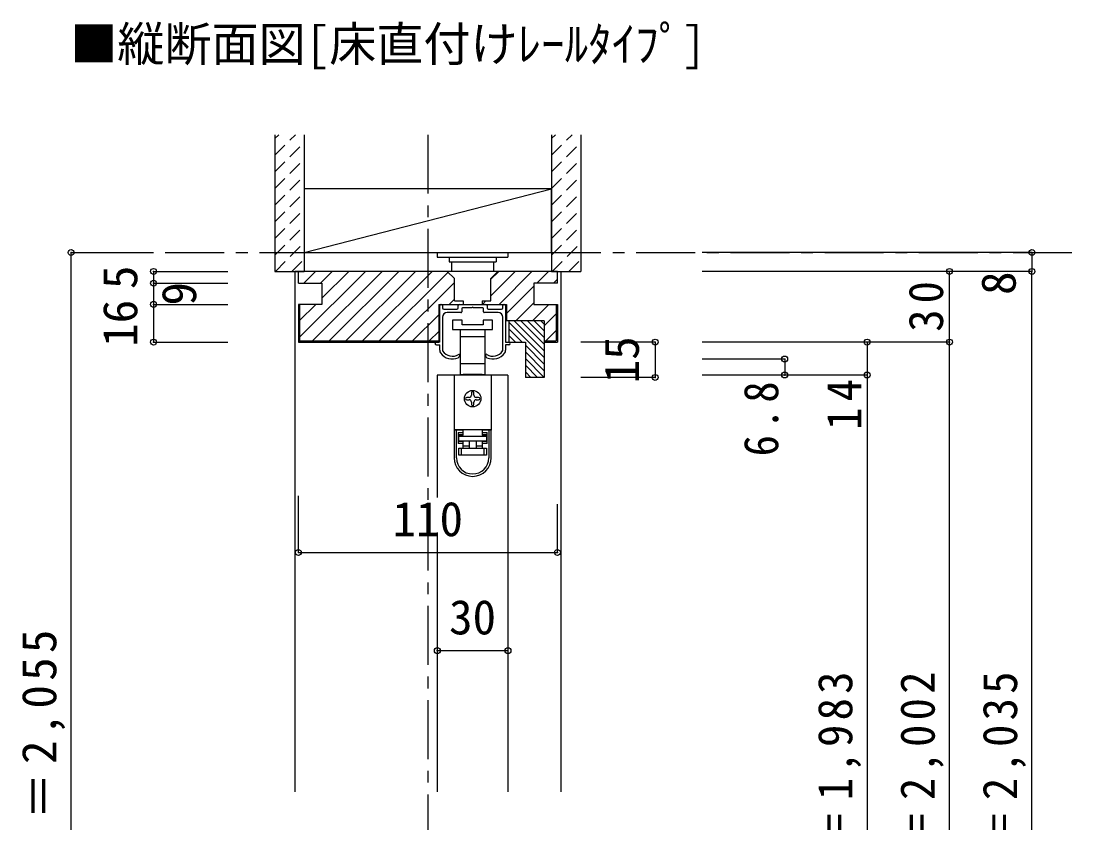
# Model space of a CAD drawing. Units: millimetres at full size, sheet at 1:5. Extents: x -973 to 977, y -718 to 696.
# Drawn here: x 105.8 to 554.5, y -351.3 to -10.9 of the extents above; entities that cross this region are included whole.
import ezdxf
from ezdxf.enums import TextEntityAlignment as Align

# ---------------------------------------------------------------- set-up
doc = ezdxf.new("R2010")
doc.units = ezdxf.units.MM
doc.header["$LTSCALE"] = 5
doc.header["$PDMODE"] = 32
doc.header["$PDSIZE"] = 2.5
doc.linetypes.add('CHAIN1', pattern=[8, 5, -1, 1, -1])
doc.linetypes.add('DASHED1', pattern=[1.8, 1.2, -0.6])
for name, color, linetype in [('0-1_通り芯', 4, 'CHAIN1'), ('0-2_柱', 7, 'Continuous'), ('0-3_仕上げ', 2, 'Continuous'), ('0-4_枠', 3, 'Continuous'), ('0-6_扉', 6, 'Continuous'), ('0-7_金物', 7, 'Continuous'), ('0-A_文字', 7, 'Continuous'), ('0-B_寸法', 7, 'Continuous'), ('0-C_ハッチ', 4, 'DASHED1')]:
    doc.layers.add(name, color=color, linetype=linetype)
doc.styles.add('ＭＳ ゴシック', font='')
doc.styles.get('ＭＳ ゴシック').set_extended_font_data('MS Gothic')

msp = doc.modelspace()

# ---------------------------------------------------------------- linework, layer by layer
at = {"layer": '0-1_通り芯'}
for p, q in [((278.486, -59.167), (278.486, -567.167)), ((126.986, -109.167), (554.486, -109.167))]:
    msp.add_line(p, q, dxfattribs=at)
at = {"layer": '0-2_柱'}
for p, q in [((225.986, -82.167), (225.986, -109.167)), ((330.986, -82.167), (225.986, -82.167)), ((225.986, -109.167), (330.986, -82.167)), ((330.986, -109.167), (330.986, -82.167)), ((225.986, -109.167), (330.986, -109.167))]:
    msp.add_line(p, q, dxfattribs=at)
at = {"layer": '0-3_仕上げ'}
for p, q in [((213.486, -59.167), (213.486, -117.167)), ((225.986, -59.167), (225.986, -117.167)), ((330.986, -59.167), (330.986, -117.167)), ((343.486, -59.167), (343.486, -117.167)), ((213.486, -117.167), (225.986, -117.167)), ((330.986, -117.167), (343.486, -117.167))]:
    msp.add_line(p, q, dxfattribs=at)
at = {"layer": '0-4_枠', "color": 4}
for p, q in [((223.486, -117.167), (221.986, -117.167)), ((221.986, -117.167), (221.986, -338.167)), ((333.486, -117.167), (334.986, -117.167)), ((334.986, -117.167), (334.986, -338.167))]:
    msp.add_line(p, q, dxfattribs=at)
at = {"layer": '0-4_枠'}
for p, q in [((223.486, -122.167), (223.486, -117.167)), ((333.486, -117.167), (223.486, -117.167)), ((289.736, -120.167), (286.736, -117.167)), ((289.736, -129.667), (289.736, -120.167)), ((305.236, -120.167), (308.236, -117.167)), ((305.236, -129.667), (305.236, -120.167)), ((333.486, -122.167), (333.486, -117.167)), ((223.486, -122.167), (233.486, -122.167)), ((233.486, -122.167), (233.486, -131.167)), ((323.486, -122.167), (323.486, -131.167)), ((333.486, -122.167), (323.486, -122.167)), ((301.486, -129.667), (301.486, -131.167)), ((301.486, -129.667), (305.236, -129.667)), ((223.486, -131.167), (223.486, -147.167)), ((233.486, -131.167), (223.486, -131.167)), ((223.986, -131.167), (223.986, -146.667)), ((283.086, -131.167), (311.886, -131.167)), ((283.086, -131.167), (283.086, -147.167)), ((311.886, -131.167), (311.886, -138.167)), ((323.486, -131.167), (333.486, -131.167)), ((332.986, -131.167), (332.986, -146.667)), ((333.486, -131.167), (333.486, -147.167)), ((327.886, -138.167), (311.886, -138.167)), ((327.886, -138.167), (327.886, -162.167)), ((223.486, -147.167), (283.086, -147.167)), ((223.986, -146.667), (283.086, -146.667)), ((319.886, -147.167), (319.886, -162.167)), ((327.886, -146.667), (332.986, -146.667)), ((327.886, -147.167), (333.486, -147.167)), ((327.886, -162.167), (319.886, -162.167))]:
    msp.add_line(p, q, dxfattribs=at)
for points in [[(289.736, -129.667), (293.486, -129.667), (293.486, -131.167)], [(312.886, -138.167), (312.886, -143.417), (312.886, -147.167), (319.886, -147.167)]]:
    msp.add_lwpolyline(points, dxfattribs=at)
at = {"layer": '0-6_扉'}
for p, q in [((282.486, -161.167), (282.486, -213.143)), ((312.486, -161.167), (282.486, -161.167)), ((312.486, -161.167), (312.486, -338.167)), ((282.486, -228.071), (282.486, -338.167))]:
    msp.add_line(p, q, dxfattribs=at)
at = {"layer": '0-7_金物'}
for p, q in [((282.486, -109.167), (282.486, -111.167)), ((282.486, -109.167), (312.486, -109.167)), ((282.486, -111.167), (312.486, -111.167)), ((287.486, -111.167), (287.486, -113.167)), ((307.486, -111.167), (307.486, -113.167)), ((312.486, -109.167), (312.486, -111.167)), ((287.486, -113.167), (307.486, -113.167)), ((288.486, -113.167), (288.486, -117.167)), ((306.486, -117.167), (306.486, -113.167)), ((283.486, -147.167), (283.486, -131.667)), ((283.986, -131.167), (284.186, -131.167)), ((284.686, -131.667), (284.686, -132.667)), ((285.186, -133.167), (290.836, -133.167)), ((291.336, -132.667), (291.336, -131.667)), ((291.836, -131.167), (303.136, -131.167)), ((292.836, -132.967), (292.836, -134.367)), ((302.136, -134.367), (302.136, -132.967)), ((303.636, -131.667), (303.636, -132.667)), ((304.136, -133.167), (309.786, -133.167)), ((310.286, -132.667), (310.286, -131.667)), ((310.786, -131.167), (310.986, -131.167)), ((311.486, -131.667), (311.486, -147.167)), ((284.686, -136.667), (284.686, -150.79)), ((292.536, -134.667), (286.686, -134.667)), ((288.986, -137.867), (288.986, -141.867)), ((292.986, -137.867), (288.986, -137.867)), ((292.986, -139.867), (292.986, -137.867)), ((301.986, -137.867), (301.986, -139.867)), ((305.986, -137.867), (301.986, -137.867)), ((308.286, -134.667), (302.436, -134.667)), ((305.986, -141.867), (305.986, -137.867)), ((310.286, -150.79), (310.286, -136.667)), ((288.986, -141.867), (297.486, -141.867)), ((292.236, -141.867), (292.236, -156.467)), ((301.986, -139.867), (292.986, -139.867)), ((297.486, -141.867), (305.986, -141.867)), ((302.736, -156.467), (302.736, -141.867)), ((283.486, -147.167), (282.086, -147.167)), ((292.236, -144.867), (297.486, -144.867)), ((297.486, -144.867), (302.736, -144.867)), ((311.486, -147.167), (312.886, -147.167)), ((282.086, -148.367), (283.486, -148.367)), ((283.486, -150.632), (283.486, -148.367)), ((291.986, -152.667), (291.986, -152.924)), ((292.236, -156.467), (292.236, -160.867)), ((297.486, -156.467), (292.236, -156.467)), ((302.736, -156.467), (297.486, -156.467)), ((302.736, -160.867), (302.736, -156.467)), ((302.986, -152.924), (302.986, -152.667)), ((289.586, -161.167), (289.586, -184.467)), ((305.386, -161.167), (289.586, -161.167)), ((292.236, -160.867), (293.486, -160.867)), ((301.486, -161.167), (301.486, -160.867)), ((301.486, -160.867), (302.736, -160.867)), ((305.386, -161.167), (305.386, -184.467)), ((296.986, -168.667), (296.986, -169.667)), ((297.986, -169.667), (297.986, -168.667)), ((295.986, -170.667), (294.986, -170.667)), ((294.986, -171.667), (295.986, -171.667)), ((296.986, -172.667), (296.986, -173.667)), ((297.986, -173.667), (297.986, -172.667)), ((299.986, -170.667), (298.986, -170.667)), ((298.986, -171.667), (299.986, -171.667)), ((289.586, -184.467), (289.586, -184.567)), ((305.386, -184.467), (289.586, -184.467)), ((289.586, -184.567), (289.586, -196.267)), ((290.586, -184.567), (289.586, -184.567)), ((290.586, -196.267), (290.586, -184.567)), ((293.286, -184.567), (290.586, -184.567)), ((291.386, -185.567), (293.286, -185.567)), ((291.386, -185.567), (291.386, -190.267)), ((293.286, -186.567), (291.386, -186.567)), ((293.486, -186.667), (291.586, -186.667)), ((291.586, -186.667), (291.586, -187.167)), ((292.586, -184.567), (292.586, -184.467)), ((293.286, -184.567), (293.286, -185.567)), ((293.286, -185.567), (293.286, -186.567)), ((293.486, -186.667), (293.486, -184.467)), ((301.486, -184.467), (301.486, -186.667)), ((303.386, -186.667), (301.486, -186.667)), ((301.686, -185.567), (301.686, -184.567)), ((304.386, -184.567), (301.686, -184.567)), ((301.686, -185.567), (303.586, -185.567)), ((302.386, -184.467), (302.386, -184.567)), ((303.386, -187.167), (303.386, -186.667)), ((303.586, -190.267), (303.586, -185.567)), ((305.386, -184.467), (305.386, -184.567)), ((305.386, -196.267), (305.386, -184.567)), ((293.286, -190.267), (291.386, -190.267)), ((291.586, -195.167), (291.586, -192.167)), ((291.586, -192.167), (292.586, -192.167)), ((292.586, -192.167), (292.586, -195.167)), ((292.586, -192.167), (302.386, -192.167)), ((293.286, -190.267), (293.286, -192.167)), ((293.486, -191.167), (293.486, -189.167)), ((293.486, -191.167), (295.986, -191.167)), ((293.486, -192.167), (293.486, -191.167)), ((295.986, -189.167), (295.986, -192.167)), ((298.986, -189.167), (298.986, -192.167)), ((301.486, -189.167), (301.486, -191.167)), ((301.686, -189.267), (303.586, -189.267)), ((301.686, -190.267), (301.686, -189.267)), ((301.686, -192.167), (301.686, -190.267)), ((303.586, -190.267), (301.686, -190.267)), ((302.386, -195.167), (302.386, -192.167)), ((302.386, -192.167), (303.386, -192.167)), ((303.386, -192.167), (303.386, -195.167)), ((292.586, -195.167), (291.586, -195.167)), ((302.386, -195.167), (292.586, -195.167)), ((303.386, -195.167), (302.386, -195.167))]:
    msp.add_line(p, q, dxfattribs=at)
for points in [[(301.836, -132.667), (297.786, -132.667), (297.486, -132.367), (297.186, -132.667), (293.136, -132.667)], [(312.886, -148.367), (311.486, -148.367), (311.486, -150.632)], [(301.486, -160.867), (293.486, -160.867), (293.486, -161.167)], [(303.586, -186.567), (301.686, -186.567), (301.686, -185.567)], [(305.386, -184.567), (304.386, -184.567), (304.386, -196.267)], [(291.386, -189.267), (293.286, -189.267), (293.286, -190.267)], [(298.986, -191.167), (301.486, -191.167), (301.486, -192.167)]]:
    msp.add_lwpolyline(points, dxfattribs=at)
msp.add_lwpolyline([(303.386, -189.167), (291.586, -189.167), (291.586, -187.167), (303.386, -187.167)], close=True, dxfattribs=at)
msp.add_circle((297.486, -171.167), 3.5, dxfattribs=at)
for centre, radius, start, end in [((283.986, -131.667), 0.5, 90, 180), ((284.186, -131.667), 0.5, 360, 90), ((285.186, -132.667), 0.5, 180, 270), ((290.836, -132.667), 0.5, 270, 0), ((291.836, -131.667), 0.5, 90, 180), ((292.536, -134.367), 0.3, 270, 360), ((293.136, -132.967), 0.3, 90, 180), ((301.836, -132.967), 0.3, 0, 90), ((302.436, -134.367), 0.3, 180, 270), ((303.136, -131.667), 0.5, 0, 90), ((304.136, -132.667), 0.5, 180, 270), ((309.786, -132.667), 0.5, 270, 360), ((310.786, -131.667), 0.5, 90, 180), ((310.986, -131.667), 0.5, 0, 90), ((286.686, -136.667), 2, 90, 180), ((308.286, -136.667), 2, 0, 90), ((282.086, -147.767), 0.6, 90, 270), ((312.886, -147.767), 0.6, 270, 90), ((285.486, -150.632), 2, 180, 215.95057), ((288.886, -148.167), 6.2, 215.95057, 293.81884), ((284.986, -150.79), 0.3, 180, 213.92311), ((288.886, -148.167), 5, 213.92311, 301.89079), ((291.686, -152.667), 0.3, 360, 121.89079), ((303.286, -152.667), 0.3, 58.10921, 180), ((306.086, -148.167), 5, 238.10921, 326.07689), ((306.086, -148.167), 6.2, 246.18116, 324.04943), ((309.986, -150.79), 0.3, 326.07689, 360), ((309.486, -150.632), 2, 324.04943, 360), ((290.986, -152.924), 1, 293.81884, 0), ((303.986, -152.924), 1, 180, 246.18116), ((295.986, -169.667), 1, 270, 0), ((297.486, -168.667), 0.5, 90, 180), ((297.486, -168.667), 0.5, 0, 90), ((298.986, -169.667), 1, 180, 270), ((294.986, -171.167), 0.5, 90, 180), ((294.986, -171.167), 0.5, 180, 270), ((295.986, -172.667), 1, 0, 90), ((297.486, -173.667), 0.5, 180, 270), ((297.486, -173.667), 0.5, 270, 0), ((298.986, -172.667), 1, 90, 180), ((299.986, -171.167), 0.5, 0, 90), ((299.986, -171.167), 0.5, 270, 0), ((297.486, -196.267), 7.9, 180, 0), ((297.486, -196.267), 6.9, 180, 0)]:
    msp.add_arc(centre, radius, start, end, dxfattribs=at)
at = {"layer": '0-B_寸法', "color": 4}
for p, q in [((126.986, -567.167), (126.986, -109.167)), ((126.986, -109.167), (161.986, -109.167)), ((534.986, -109.167), (394.986, -109.167)), ((534.986, -109.167), (534.986, -117.167)), ((161.986, -117.167), (193.486, -117.167)), ((161.986, -117.167), (161.986, -122.167)), ((534.986, -117.167), (394.986, -117.167)), ((499.986, -552.167), (499.986, -117.167)), ((534.986, -567.167), (534.986, -117.167)), ((161.986, -122.167), (193.486, -122.167)), ((161.986, -122.167), (161.986, -131.167)), ((161.986, -131.167), (193.486, -131.167)), ((161.986, -131.167), (161.986, -147.167)), ((161.986, -147.167), (193.486, -147.167)), ((374.986, -147.167), (343.486, -147.167)), ((374.986, -147.167), (374.986, -162.167)), ((499.986, -147.167), (394.986, -147.167)), ((464.986, -147.167), (464.986, -547.167)), ((429.986, -154.367), (394.986, -154.367)), ((429.986, -154.367), (429.986, -161.167)), ((464.986, -161.167), (394.986, -161.167)), ((374.986, -162.167), (343.486, -162.167)), ((223.486, -236.471), (223.486, -212.413)), ((333.486, -236.471), (333.486, -215.913)), ((223.486, -236.471), (333.486, -236.471)), ((282.486, -278.167), (312.486, -278.167))]:
    msp.add_line(p, q, dxfattribs=at)
at = {"layer": '0-B_寸法'}
for p in [(126.986, -109.167), (534.986, -109.167), (161.986, -117.167), (499.986, -117.167), (534.986, -117.167), (161.986, -122.167), (161.986, -131.167), (161.986, -147.167), (374.986, -147.167), (464.986, -147.167), (499.986, -147.167), (429.986, -154.367), (374.986, -162.167), (429.986, -161.167), (464.986, -161.167), (223.486, -236.471), (333.486, -236.471), (282.486, -278.167), (312.486, -278.167)]:
    msp.add_point(p, dxfattribs=at)
at = {"layer": '0-C_ハッチ'}
for p, q in [((213.486, -60.816), (215.136, -59.167)), ((213.486, -67.887), (222.207, -59.167)), ((213.486, -74.958), (225.986, -62.458)), ((330.986, -60.816), (332.636, -59.167)), ((330.986, -67.887), (339.707, -59.167)), ((330.986, -74.958), (343.486, -62.458)), ((213.486, -82.029), (225.986, -69.529)), ((330.986, -82.029), (343.486, -69.529)), ((213.486, -89.1), (225.986, -76.6)), ((330.986, -89.1), (343.486, -76.6)), ((213.486, -96.171), (225.986, -83.671)), ((330.986, -96.171), (343.486, -83.671)), ((213.486, -103.242), (225.986, -90.742)), ((330.986, -103.242), (343.486, -90.742)), ((213.486, -110.314), (225.986, -97.814)), ((330.986, -110.314), (343.486, -97.814)), ((213.704, -117.167), (225.986, -104.885)), ((331.204, -117.167), (343.486, -104.885)), ((220.775, -117.167), (225.986, -111.956)), ((338.275, -117.167), (343.486, -111.956))]:
    msp.add_line(p, q, dxfattribs=at)
at = {"layer": '0-C_ハッチ', "linetype": 'Continuous'}
for p, q in [((223.689, -117.167), (223.486, -117.369)), ((223.986, -145.153), (251.973, -117.167)), ((225.76, -122.167), (230.76, -117.167)), ((229.544, -146.667), (259.044, -117.167)), ((232.831, -122.167), (237.831, -117.167)), ((233.486, -128.582), (244.902, -117.167)), ((236.615, -146.667), (266.115, -117.167)), ((243.686, -146.667), (273.186, -117.167)), ((250.757, -146.667), (280.257, -117.167)), ((257.828, -146.667), (287.032, -117.463)), ((305.236, -120.472), (308.542, -117.167)), ((305.236, -127.543), (315.613, -117.167)), ((308.684, -131.167), (322.684, -117.167)), ((324.755, -122.167), (329.755, -117.167)), ((331.826, -122.167), (333.486, -120.506)), ((264.899, -146.667), (289.736, -121.83)), ((311.886, -135.035), (323.486, -123.435)), ((287.471, -131.167), (289.736, -128.901)), ((301.613, -131.167), (303.113, -129.667)), ((223.986, -138.082), (230.902, -131.167)), ((315.826, -138.167), (323.486, -130.506)), ((322.897, -138.167), (329.897, -131.167)), ((271.971, -146.667), (283.086, -135.551)), ((312.886, -138.699), (327.886, -153.699)), ((315.183, -138.167), (327.886, -150.87)), ((318.011, -138.167), (327.886, -148.042)), ((320.84, -138.167), (327.886, -145.213)), ((323.668, -138.167), (327.886, -142.385)), ((326.497, -138.167), (327.886, -139.556)), ((327.886, -140.248), (332.986, -135.148)), ((279.042, -146.667), (283.086, -142.622)), ((312.886, -141.527), (318.526, -147.167)), ((328.539, -146.667), (332.986, -142.219)), ((312.886, -144.355), (315.698, -147.167)), ((319.886, -148.527), (327.886, -156.527)), ((319.886, -151.355), (327.886, -159.355)), ((319.886, -154.184), (327.869, -162.167)), ((319.886, -157.012), (325.041, -162.167)), ((319.886, -159.841), (322.212, -162.167))]:
    msp.add_line(p, q, dxfattribs=at)

# ---------------------------------------------------------------- texts
at = {"layer": '0-A_文字', "style": 'ＭＳ ゴシック'}
msp.add_text('■縦断面図[床直付けﾚｰﾙﾀｲﾌﾟ]', height=14.66, dxfattribs=at).set_placement((126.625, -32.347), align=Align.BOTTOM_LEFT)
at = {"layer": '0-B_寸法', "style": 'ＭＳ ゴシック'}
for s, p in [('5', (159.486, -124.667)), ('8', (532.486, -127.167)), ('9', (184.486, -131.667)), ('16', (159.486, -149.167)), ('15', (372.486, -164.667))]:
    msp.add_text(s, height=14.66, rotation=90, dxfattribs=at).set_placement(p, align=Align.BOTTOM_LEFT)
for s, p in [('110', (263.486, -233.971)), ('30', (287.486, -275.667))]:
    msp.add_text(s, height=14.66, dxfattribs=at).set_placement(p, align=Align.BOTTOM_LEFT)
at = {"layer": '0-B_寸法', "char_height": 14.66, "attachment_point": 7, "rotation": 90, "style": 'ＭＳ ゴシック'}
for s, insert in [('\\T1.27;\\W0.95;30', (497.486, -142.792)), ('\\T1.27;\\W0.9;6.8', (427.486, -195.667)), ('\\T1.27;\\W0.95;14', (462.486, -184.417)), ('\\T1.18;ＲＯＨ＝2,055', (124.486, -420.667)), ('\\T1.19;\\W0.95;ＤＨ＝1,983', (462.486, -409.417)), ('\\T1.19;\\W0.95;枠内＝2,002', (497.486, -409.417)), ('\\T1.19;\\W0.95;枠外＝2,035', (532.486, -409.417))]:
    msp.add_mtext(s, dxfattribs=dict(at, insert=insert))

doc.saveas('drawing.dxf')
